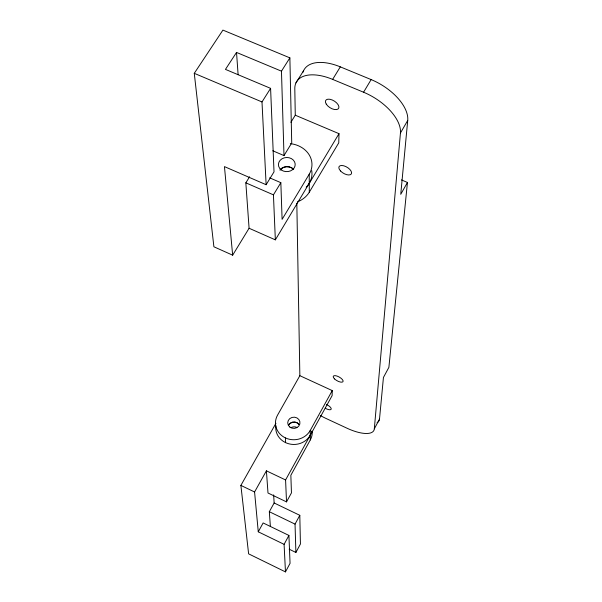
<?xml version="1.0" encoding="UTF-8"?>
<svg xmlns="http://www.w3.org/2000/svg" width="602" height="602" viewBox="0 0 602 602"><rect width="100%" height="100%" fill="white"/><g stroke="black" fill="none" stroke-linecap="round" stroke-linejoin="round"><path stroke-width="0.9" d="M296.824 203.213L299.856 375.686L332.251 390.593L332.116 395.634L285.581 479.96L286.522 501.887L267.995 493.008L266.408 470.824L285.581 479.96M320.272 415.47A29.558 10.881 28.9 0 0 326.254 418.571L347.083 428.248A29.671 10.941 28.6 0 0 374.316 428.842L400.45 133.004A42.253 22.191 31.2 0 0 363.57 92.226L332.643 79.389A42.117 21.973 32 0 0 294.807 88.765L295.273 115.2L339.001 133.682L338.76 142.847L309.293 192.196A24.697 20.972 -1.3 0 1 297.433 201.873M374.316 428.842L379.501 419.105L383.436 377.462L388.884 367.348L407.449 182.459L401.421 179.9M303.024 72.187A41.937 22.229 32 0 1 340.311 66.86L371.141 79.584A42.072 22.455 31.2 0 1 407.727 120.423L400.744 194.311L407.449 182.459M285.468 571.9L290.059 563.337L288.915 535.434L263.134 522.95L258.266 531.799L284.091 544.351L285.468 571.9L248.618 553.848L240.883 485.408L275.949 423.266M289.133 549.174L295.891 552.463L300.428 544.005L299.804 515.312L274.143 502.979L273.639 494.867M284.091 544.351L288.915 535.434M295.891 552.463L295.04 524.116L299.804 515.312M286.522 501.887L291.451 492.887L290.849 475.264L310.286 439.957A18.135 16.705 -1.9 0 0 312.235 431.476M310.263 435.261L310.241 430.438L332.251 390.593M270.388 526.599L269.327 511.715L274.143 502.979M258.266 531.799L254.578 491.984L266.408 470.824M299.856 375.686L277.545 415.154A18.391 16.886 -1.9 0 0 285.438 437.925A18.391 16.886 -1.9 0 0 310.241 430.438M400.45 133.004L407.727 120.423M363.57 92.226L371.141 79.584M249.582 176.8L245.834 182.835L249.085 228.248L275.347 239.859L309.27 183.234L309.232 174.204A25.171 21.243 -1.2 0 0 290.322 143.645M339.001 133.682L309.262 183.339L309.293 192.196M309.232 174.204L282.097 219.369L280.841 182.684L269.666 177.838M272.789 150.778L283.993 155.587L291.729 142.983L289.878 57.86L222.921 30.1L194.273 73.324L213.891 246.782L232.658 255.173L249.085 228.248M275.347 239.859L273.436 194.852L280.841 182.684M332.643 79.389L340.311 66.86M232.658 255.173L224.456 166.611L266.129 184.716L274.015 171.856L270.591 88.351L225.457 69.388L236.526 52.427L281.465 71.164L283.993 155.587M290.871 122.311L295.273 115.2M295.966 82.873L303.626 70.622M266.129 184.716L261.998 101.949L270.591 88.351M281.465 71.164L289.878 57.86M194.273 73.324L261.998 101.949M245.834 182.835L273.436 194.852M240.883 485.408L254.578 491.984M269.327 511.715L295.04 524.116M236.526 52.427L238.114 74.708M285.401 437.91L285.589 442.688M310.271 435.201L310.286 439.957M311.738 170.682A24.93 21.108 -1.3 0 1 306.177 187.214M280.043 169.93A8.308 7.036 -1.3 0 1 293.625 169.312M379.501 419.105A29.581 11.099 28.6 0 1 377.055 422.702M311.859 431.055A18.263 16.796 -1.9 0 1 291.059 444.261A18.263 16.796 -1.9 0 1 275.851 425.847M299.096 424.591A6.088 5.599 -1.9 0 0 288.576 425.11A6.088 5.599 -1.9 0 1 299.104 424.523M326.517 404.506A5.32 1.956 28.9 0 1 331.19 409.149A5.32 1.956 28.9 0 1 325.215 408.216M280.035 170.035A8.308 7.036 -1.3 0 1 293.618 169.418M290.856 427.721A6.043 5.569 -1.9 0 1 296.884 427.42M281.172 169.847A8.39 7.081 -1.2 0 0 295.01 166.017A8.39 7.081 -1.2 0 0 284.242 157.844A8.39 7.081 -1.2 0 0 281.172 169.847M289.743 426.984A6.133 5.629 -1.9 0 0 299.841 423.943A6.133 5.629 -1.9 0 0 291.97 417.442A6.133 5.629 -1.9 0 0 289.743 426.984M340.589 171.021A7.141 3.522 30.8 0 0 351.35 173.88A7.141 3.522 30.8 0 0 343.719 165.783A7.141 3.522 30.8 0 0 340.589 171.021M326.261 104.116A7.578 3.951 32 0 0 337.978 109.052A7.578 3.951 32 0 0 332.289 100.007A7.578 3.951 32 0 0 326.261 104.116M334.569 378.951A5.576 2.152 29 0 0 342.952 381.736A5.576 2.152 29 0 0 336.962 376.039A5.576 2.152 29 0 0 334.569 378.951"/></g></svg>
